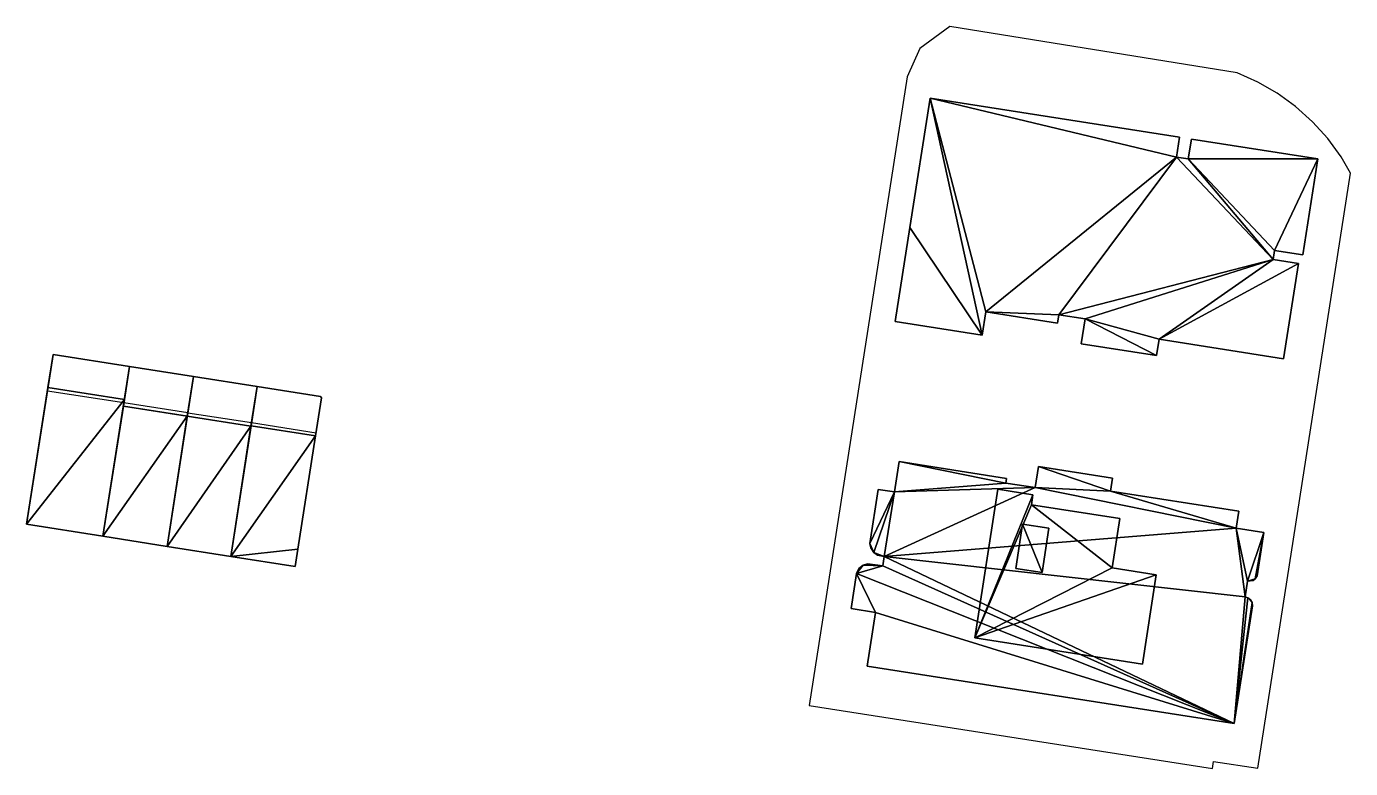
# Model space of a CAD drawing. Header units: metres. Extents: x -18 to 136, y -34 to 52.
import ezdxf

# ---------------------------------------------------------------- set-up
doc = ezdxf.new("R2010")
doc.units = ezdxf.units.M
for name, color, linetype in [('APPROVED_A', 30, 'Continuous'), ('APPROVED_B_COMMUNAL_ROOF', 32, 'Continuous'), ('APPROVED_B_LIFT_OVERRUN', 32, 'Continuous'), ('APPROVED_B_PLATE', 30, 'Continuous'), ('CADASTRE_LOT', 8, 'Continuous'), ('CADASTRE_PARCEL', 9, 'Continuous'), ('COMPARATOR_RL48', 150, 'Continuous'), ('COMPARATOR_RL55_75', 152, 'Continuous'), ('DWELLINGS_CLUSTER5', 41, 'Continuous'), ('FENCE_1500', 23, 'Continuous'), ('RECEPTOR_SCHED', 2, 'Continuous'), ('RECEPTOR_YARD', 52, 'Continuous')]:
    doc.layers.add(name, color=color, linetype=linetype)

msp = doc.modelspace()

# ---------------------------------------------------------------- linework, layer by layer
at = {"layer": 'CADASTRE_LOT'}
for points, elevation in [([(-9.2378, -7.0469), (-6.1523, 12.7065), (-15.0404, 14.0992), (-18.1355, -5.6517)], 23.91), ([(-1.7819, -8.2146), (1.2846, 11.5405), (-6.1523, 12.7065), (-9.2378, -7.0469)], 23.91), ([(5.6351, -9.3774), (8.6904, 10.3802), (1.2846, 11.5405), (-1.7819, -8.2146)], 23.615), ([(13.1109, -10.5485), (13.4282, -8.5242), (16.1846, 9.064), (16.0682, 9.2241), (8.6904, 10.3802), (5.6351, -9.3774)], 23.32)]:
    msp.add_lwpolyline(points, close=True, dxfattribs=dict(at, elevation=elevation))
at = {"layer": 'CADASTRE_PARCEL', "elevation": 21.6}
msp.add_lwpolyline([(85.7536, 49.7158), (84.2892, 46.407), (72.8802, -26.7494), (119.796, -34.0655), (119.9259, -33.2304), (125.0622, -34.0319), (135.8581, 35.208), (134.7526, 37.1156), (133.201, 39.2428), (131.4365, 41.196), (129.4775, 42.9562), (127.3453, 44.501), (125.0643, 45.8139), (122.6565, 46.8835), (89.2635, 52.2755)], close=True, dxfattribs=at)
at = {"layer": 'FENCE_1500'}
for points in [[(-15.6432, 10.253, 23.91), (-15.0404, 14.0992, 23.91), (-15.0404, 14.0992, 25.41), (-15.6432, 10.253, 25.41)], [(-15.0404, 14.0992, 23.91), (-6.1523, 12.7065, 23.91), (-6.1523, 12.7065, 25.41), (-15.0404, 14.0992, 25.41)], [(-6.8701, 8.1111, 23.91), (-6.1523, 12.7065, 23.91), (-6.1523, 12.7065, 25.41), (-6.8701, 8.1111, 25.41)], [(-6.1523, 12.7065, 23.91), (-6.7521, 8.8664, 23.91), (-6.7521, 8.8664, 25.41), (-6.1523, 12.7065, 25.41)], [(-6.1523, 12.7065, 23.91), (1.2846, 11.5405, 23.91), (1.2846, 11.5405, 25.41), (-6.1523, 12.7065, 25.41)], [(0.5681, 6.9249, 23.615), (1.2846, 11.5405, 23.615), (1.2846, 11.5405, 25.115), (0.5681, 6.9249, 25.115)], [(1.2846, 11.5405, 23.91), (0.5721, 6.9504, 23.91), (0.5721, 6.9504, 25.41), (1.2846, 11.5405, 25.41)], [(1.2846, 11.5405, 23.615), (8.6904, 10.3802, 23.615), (8.6904, 10.3802, 25.115), (1.2846, 11.5405, 25.115)], [(8.6904, 10.3802, 23.615), (7.9774, 5.7694, 23.615), (7.9774, 5.7694, 25.115), (8.6904, 10.3802, 25.115)], [(7.9862, 5.8268, 23.32), (8.6904, 10.3802, 23.32), (8.6904, 10.3802, 24.82), (7.9862, 5.8268, 24.82)], [(8.6904, 10.3802, 23.32), (16.0682, 9.2241, 23.32), (16.0682, 9.2241, 24.82), (8.6904, 10.3802, 24.82)], [(16.1846, 9.064, 23.32), (15.4938, 4.656, 23.32), (15.4938, 4.656, 24.82), (16.1846, 9.064, 24.82)], [(16.0682, 9.2241, 23.32), (16.1846, 9.064, 23.32), (16.1846, 9.064, 24.82), (16.0682, 9.2241, 24.82)]]:
    msp.add_3dface(points, dxfattribs=at)
at = {"layer": 'RECEPTOR_SCHED'}
for points, elevation in [([(-15.6417, 10.262), (-6.7507, 8.8754), (-6.1523, 12.7065), (-15.0404, 14.0992)], 23.91), ([(-6.868, 8.1244), (0.5741, 6.9637), (1.2846, 11.5405), (-6.1523, 12.7065)], 23.91), ([(0.5708, 6.9424), (7.9801, 5.7869), (8.6904, 10.3802), (1.2846, 11.5405)], 23.615), ([(7.9873, 5.8336), (15.4948, 4.6627), (16.1846, 9.064), (16.0682, 9.2241), (8.6904, 10.3802)], 23.32)]:
    msp.add_lwpolyline(points, close=True, dxfattribs=dict(at, elevation=elevation))
at = {"layer": 'RECEPTOR_YARD'}
for points, elevation in [([(-15.6986, 9.899), (-6.8074, 8.5124), (-6.1523, 12.7065), (-15.0404, 14.0992)], 23.91), ([(-6.8084, 8.506), (0.6334, 7.3454), (1.2846, 11.5405), (-6.1523, 12.7065)], 23.91), ([(0.6324, 7.3393), (8.0414, 6.1839), (8.6904, 10.3802), (1.2846, 11.5405)], 23.615), ([(8.0406, 6.1787), (15.5489, 5.0077), (16.1846, 9.064), (16.0682, 9.2241), (8.6904, 10.3802)], 23.32)]:
    msp.add_lwpolyline(points, close=True, dxfattribs=dict(at, elevation=elevation))

# ---------------------------------------------------------------- meshes
at = {"layer": 'APPROVED_A'}
mesh = msp.add_polyface(dxfattribs=at)
corners = [(84.6052, 28.8657, 21.6), (93.0232, 16.3614, 21.6), (82.901, 17.9403, 21.6), (84.6052, 28.8657, 66.6), (82.901, 17.9403, 66.6), (93.0232, 16.3614, 66.6), (93.446, 19.0718, 21.6), (101.9294, 18.7425, 21.6), (101.7781, 17.7721, 21.6), (93.446, 19.0718, 66.6), (101.7781, 17.7721, 66.6), (101.9294, 18.7425, 66.6), (104.9912, 18.2649, 21.6), (113.3042, 13.9861, 21.6), (104.5371, 15.3537, 21.6), (104.9912, 18.2649, 66.6), (104.5371, 15.3537, 66.6), (113.3042, 13.9861, 66.6), (113.5991, 15.8767, 21.6), (129.8017, 24.7119, 21.6), (128.0714, 13.6192, 21.6), (113.5991, 15.8767, 66.6), (128.0714, 13.6192, 66.6), (129.8017, 24.7119, 66.6), (127.0356, 26.2059, 21.6), (132.0609, 36.8875, 21.6), (130.3149, 25.6944, 21.6), (127.0356, 26.2059, 66.6), (130.3149, 25.6944, 66.6), (132.0609, 36.8875, 66.6), (116.9915, 36.8559, 21.6), (117.3543, 39.1815, 21.6), (117.3543, 39.1815, 66.6), (116.9915, 36.8559, 66.6), (115.6196, 37.0699, 21.6), (86.954, 43.9236, 21.6), (115.9824, 39.3955, 21.6), (115.6196, 37.0699, 66.6), (115.9824, 39.3955, 66.6), (86.954, 43.9236, 66.6), (126.8738, 25.1686, 21.6), (126.8738, 25.1686, 66.6)]
mesh.append_faces([[corners[k] for k in face] for face in [(0, 1, 2), (3, 4, 5), (6, 7, 8), (9, 10, 11), (12, 13, 14), (15, 16, 17), (18, 19, 20), (21, 22, 23), (24, 25, 26), (27, 28, 29), (25, 30, 31), (29, 32, 33), (34, 35, 36), (37, 38, 39), (35, 1, 0), (39, 3, 5), (12, 18, 13), (15, 17, 21), (18, 40, 19), (21, 23, 41), (24, 30, 25), (27, 29, 33), (35, 6, 1), (39, 5, 9), (12, 40, 18), (15, 21, 41), (40, 30, 24), (41, 27, 33), (34, 6, 35), (37, 39, 9), (7, 40, 12), (11, 15, 41), (40, 34, 30), (41, 33, 37), (34, 7, 6), (37, 9, 11), (7, 34, 40), (11, 41, 37), (2, 1, 5, 4), (1, 6, 9, 5), (6, 8, 10, 9), (8, 7, 11, 10), (7, 12, 15, 11), (12, 14, 16, 15), (14, 13, 17, 16), (13, 18, 21, 17), (18, 20, 22, 21), (20, 19, 23, 22), (19, 40, 41, 23), (40, 24, 27, 41), (24, 26, 28, 27), (26, 25, 29, 28), (25, 31, 32, 29), (31, 30, 33, 32), (30, 34, 37, 33), (34, 36, 38, 37), (36, 35, 39, 38), (35, 0, 3, 39), (0, 2, 4, 3)]])
at = {"layer": 'APPROVED_B_COMMUNAL_ROOF'}
mesh = msp.add_polyface(dxfattribs=at)
corners = [(98.9181, -2.2104, 62.9), (92.1539, -18.8761, 62.9), (94.8525, -1.5762, 62.9), (98.9181, -2.2104, 66.4), (94.8525, -1.5762, 66.4), (92.1539, -18.8761, 66.4), (113.2689, -11.5099, 62.9), (111.6455, -21.9166, 62.9), (111.6455, -21.9166, 66.4), (113.2689, -11.5099, 66.4), (108.1492, -10.7113, 62.9), (98.738, -3.3649, 62.9), (109.0443, -4.9725, 62.9), (108.1492, -10.7113, 66.4), (109.0443, -4.9725, 66.4), (98.738, -3.3649, 66.4)]
mesh.append_faces([[corners[k] for k in face] for face in [(0, 1, 2), (3, 4, 5), (1, 6, 7), (5, 8, 9), (10, 11, 12), (13, 14, 15), (11, 1, 0), (15, 3, 5), (1, 10, 6), (5, 9, 13), (10, 1, 11), (13, 15, 5), (1, 7, 8, 5), (7, 6, 9, 8), (6, 10, 13, 9), (10, 12, 14, 13), (12, 11, 15, 14), (11, 0, 3, 15), (0, 2, 4, 3), (2, 1, 5, 4)]])
at = {"layer": 'APPROVED_B_LIFT_OVERRUN'}
mesh = msp.add_polyface(dxfattribs=at)
corners = [(99.9755, -11.2529, 62.9), (97.7149, -5.6389, 62.9), (100.7767, -6.1165, 62.9), (99.9755, -11.2529, 67.5), (100.7767, -6.1165, 67.5), (97.7149, -5.6389, 67.5), (96.9137, -10.7753, 62.9), (96.9137, -10.7753, 67.5)]
mesh.append_faces([[corners[k] for k in face] for face in [(0, 1, 2), (3, 4, 5), (1, 0, 6), (5, 7, 3), (1, 6, 7, 5), (6, 0, 3, 7), (0, 2, 4, 3), (2, 1, 5, 4)]])
at = {"layer": 'APPROVED_B_PLATE'}
mesh = msp.add_polyface(dxfattribs=at)
corners = [(95.7719, -0.8456, 21.6), (83.3574, 1.6393, 21.6), (95.8554, -0.3102, 21.6), (95.7719, -0.8456, 62.9), (95.8554, -0.3102, 62.9), (83.3574, 1.6393, 62.9), (82.8093, -1.8742, 21.6), (79.9683, -7.8921, 21.6), (80.9354, -1.5819, 21.6), (82.8093, -1.8742, 62.9), (80.9354, -1.5819, 62.9), (79.9683, -7.8921, 62.9), (80.4218, -8.9397, 21.6), (80.0625, -8.3867, 21.6), (80.0625, -8.3867, 62.9), (80.4218, -8.9397, 62.9), (81.6349, -9.4032, 21.6), (80.8564, -9.2303, 21.6), (80.8564, -9.2303, 62.9), (81.6349, -9.4032, 62.9), (81.4679, -10.4739, 21.6), (79.1841, -10.3919, 21.6), (79.6865, -10.2475, 21.6), (81.4679, -10.4739, 62.9), (79.6865, -10.2475, 62.9), (79.1841, -10.3919, 62.9), (78.3955, -11.3829, 21.6), (78.6735, -10.8093, 21.6), (78.6735, -10.8093, 62.9), (78.3955, -11.3829, 62.9), (80.6223, -15.8948, 21.6), (77.7613, -15.4485, 21.6), (77.7613, -15.4485, 62.9), (80.6223, -15.8948, 62.9), (122.3244, -28.8266, 21.6), (79.6436, -22.1689, 21.6), (79.6436, -22.1689, 62.9), (122.3244, -28.8266, 62.9), (124.4022, -14.7376, 21.6), (124.4593, -15.1406, 21.6), (124.4593, -15.1406, 62.9), (124.4022, -14.7376, 62.9), (123.9205, -14.1997, 21.6), (124.2405, -14.4553, 21.6), (124.2405, -14.4553, 62.9), (123.9205, -14.1997, 62.9), (123.8949, -12.2762, 21.6), (124.7774, -12.0026, 21.6), (124.5259, -12.1861, 21.6), (123.8949, -12.2762, 62.9), (124.5259, -12.1861, 62.9), (124.7774, -12.0026, 62.9), (125.7929, -6.5911, 21.6), (125.0047, -11.6439, 21.6), (125.0047, -11.6439, 62.9), (125.7929, -6.5911, 62.9), (122.5638, -6.0874, 21.6), (107.9477, -1.7852, 21.6), (122.8718, -4.1131, 21.6), (122.5638, -6.0874, 62.9), (122.8718, -4.1131, 62.9), (107.9477, -1.7852, 62.9), (99.5661, 1.0647, 21.6), (108.1826, -0.2794, 21.6), (108.1826, -0.2794, 62.9), (99.5661, 1.0647, 62.9), (99.1851, -1.378, 21.6), (99.1851, -1.378, 62.9), (123.6104, -14.0999, 21.6), (123.6104, -14.0999, 62.9)]
mesh.append_faces([[corners[k] for k in face] for face in [(0, 1, 2), (3, 4, 5), (6, 7, 8), (9, 10, 11), (7, 12, 13), (11, 14, 15), (12, 16, 17), (15, 18, 19), (20, 21, 22), (23, 24, 25), (21, 26, 27), (25, 28, 29), (26, 30, 31), (29, 32, 33), (30, 34, 35), (33, 36, 37), (34, 38, 39), (37, 40, 41), (38, 42, 43), (41, 44, 45), (46, 47, 48), (49, 50, 51), (47, 52, 53), (51, 54, 55), (56, 57, 58), (59, 60, 61), (57, 62, 63), (61, 64, 65), (0, 6, 1), (3, 5, 9), (6, 12, 7), (9, 11, 15), (20, 26, 21), (23, 25, 29), (26, 34, 30), (29, 33, 37), (34, 42, 38), (37, 41, 45), (46, 52, 47), (49, 51, 55), (57, 66, 62), (61, 65, 67), (66, 6, 0), (67, 3, 9), (6, 16, 12), (9, 15, 19), (20, 34, 26), (23, 29, 37), (34, 68, 42), (37, 45, 69), (46, 56, 52), (49, 55, 59), (56, 66, 57), (59, 61, 67), (66, 16, 6), (67, 9, 19), (16, 34, 20), (19, 23, 37), (68, 56, 46), (69, 49, 59), (56, 16, 66), (59, 67, 19), (16, 68, 34), (19, 37, 69), (68, 16, 56), (69, 59, 19), (1, 6, 9, 5), (6, 8, 10, 9), (8, 7, 11, 10), (7, 13, 14, 11), (13, 12, 15, 14), (12, 17, 18, 15), (17, 16, 19, 18), (16, 20, 23, 19), (20, 22, 24, 23), (22, 21, 25, 24), (21, 27, 28, 25), (27, 26, 29, 28), (26, 31, 32, 29), (31, 30, 33, 32), (30, 35, 36, 33), (35, 34, 37, 36), (34, 39, 40, 37), (39, 38, 41, 40), (38, 43, 44, 41), (43, 42, 45, 44), (42, 68, 69, 45), (68, 46, 49, 69), (46, 48, 50, 49), (48, 47, 51, 50), (47, 53, 54, 51), (53, 52, 55, 54), (52, 56, 59, 55), (56, 58, 60, 59), (58, 57, 61, 60), (57, 63, 64, 61), (63, 62, 65, 64), (62, 66, 67, 65), (66, 0, 3, 67), (0, 2, 4, 3), (2, 1, 5, 4)]])
at = {"layer": 'COMPARATOR_RL48'}
mesh = msp.add_polyface(dxfattribs=at)
corners = [(84.6052, 28.8657, 21.6), (93.0232, 16.3614, 21.6), (82.901, 17.9403, 21.6), (84.6052, 28.8657, 48), (82.901, 17.9403, 48), (93.0232, 16.3614, 48), (93.446, 19.0718, 21.6), (101.9294, 18.7425, 21.6), (101.7781, 17.7721, 21.6), (93.446, 19.0718, 48), (101.7781, 17.7721, 48), (101.9294, 18.7425, 48), (104.9912, 18.2649, 21.6), (113.3042, 13.9861, 21.6), (104.5371, 15.3537, 21.6), (104.9912, 18.2649, 48), (104.5371, 15.3537, 48), (113.3042, 13.9861, 48), (113.5991, 15.8767, 21.6), (129.8017, 24.7119, 21.6), (128.0714, 13.6192, 21.6), (113.5991, 15.8767, 48), (128.0714, 13.6192, 48), (129.8017, 24.7119, 48), (127.0356, 26.2059, 21.6), (132.0609, 36.8875, 21.6), (130.3149, 25.6944, 21.6), (127.0356, 26.2059, 48), (130.3149, 25.6944, 48), (132.0609, 36.8875, 48), (116.9915, 36.8559, 21.6), (117.3543, 39.1815, 21.6), (117.3543, 39.1815, 48), (116.9915, 36.8559, 48), (115.6196, 37.0699, 21.6), (86.954, 43.9236, 21.6), (115.9824, 39.3955, 21.6), (115.6196, 37.0699, 48), (115.9824, 39.3955, 48), (86.954, 43.9236, 48), (126.8738, 25.1686, 21.6), (126.8738, 25.1686, 48)]
mesh.append_faces([[corners[k] for k in face] for face in [(0, 1, 2), (3, 4, 5), (6, 7, 8), (9, 10, 11), (12, 13, 14), (15, 16, 17), (18, 19, 20), (21, 22, 23), (24, 25, 26), (27, 28, 29), (25, 30, 31), (29, 32, 33), (34, 35, 36), (37, 38, 39), (35, 1, 0), (39, 3, 5), (12, 18, 13), (15, 17, 21), (18, 40, 19), (21, 23, 41), (24, 30, 25), (27, 29, 33), (35, 6, 1), (39, 5, 9), (12, 40, 18), (15, 21, 41), (40, 30, 24), (41, 27, 33), (34, 6, 35), (37, 39, 9), (7, 40, 12), (11, 15, 41), (40, 34, 30), (41, 33, 37), (34, 7, 6), (37, 9, 11), (7, 34, 40), (11, 41, 37), (2, 1, 5, 4), (1, 6, 9, 5), (6, 8, 10, 9), (8, 7, 11, 10), (7, 12, 15, 11), (12, 14, 16, 15), (14, 13, 17, 16), (13, 18, 21, 17), (18, 20, 22, 21), (20, 19, 23, 22), (19, 40, 41, 23), (40, 24, 27, 41), (24, 26, 28, 27), (26, 25, 29, 28), (25, 31, 32, 29), (31, 30, 33, 32), (30, 34, 37, 33), (34, 36, 38, 37), (36, 35, 39, 38), (35, 0, 3, 39), (0, 2, 4, 3)]])
mesh = msp.add_polyface(dxfattribs=at)
corners = [(95.7719, -0.8456, 21.6), (83.3574, 1.6393, 21.6), (95.8554, -0.3102, 21.6), (95.7719, -0.8456, 48), (95.8554, -0.3102, 48), (83.3574, 1.6393, 48), (82.8093, -1.8742, 21.6), (79.9683, -7.8921, 21.6), (80.9354, -1.5819, 21.6), (82.8093, -1.8742, 48), (80.9354, -1.5819, 48), (79.9683, -7.8921, 48), (80.4218, -8.9397, 21.6), (80.0625, -8.3867, 21.6), (80.0625, -8.3867, 48), (80.4218, -8.9397, 48), (81.6349, -9.4032, 21.6), (80.8564, -9.2303, 21.6), (80.8564, -9.2303, 48), (81.6349, -9.4032, 48), (81.4679, -10.4739, 21.6), (79.1841, -10.3919, 21.6), (79.6865, -10.2475, 21.6), (81.4679, -10.4739, 48), (79.6865, -10.2475, 48), (79.1841, -10.3919, 48), (78.3955, -11.3829, 21.6), (78.6735, -10.8093, 21.6), (78.6735, -10.8093, 48), (78.3955, -11.3829, 48), (80.6223, -15.8948, 21.6), (77.7613, -15.4485, 21.6), (77.7613, -15.4485, 48), (80.6223, -15.8948, 48), (122.3244, -28.8266, 21.6), (79.6436, -22.1689, 21.6), (79.6436, -22.1689, 48), (122.3244, -28.8266, 48), (124.4022, -14.7376, 21.6), (124.4593, -15.1406, 21.6), (124.4593, -15.1406, 48), (124.4022, -14.7376, 48), (123.9205, -14.1997, 21.6), (124.2405, -14.4553, 21.6), (124.2405, -14.4553, 48), (123.9205, -14.1997, 48), (123.8949, -12.2762, 21.6), (124.7774, -12.0026, 21.6), (124.5259, -12.1861, 21.6), (123.8949, -12.2762, 48), (124.5259, -12.1861, 48), (124.7774, -12.0026, 48), (125.7929, -6.5911, 21.6), (125.0047, -11.6439, 21.6), (125.0047, -11.6439, 48), (125.7929, -6.5911, 48), (122.5638, -6.0874, 21.6), (107.9477, -1.7852, 21.6), (122.8718, -4.1131, 21.6), (122.5638, -6.0874, 48), (122.8718, -4.1131, 48), (107.9477, -1.7852, 48), (99.5661, 1.0647, 21.6), (108.1826, -0.2794, 21.6), (108.1826, -0.2794, 48), (99.5661, 1.0647, 48), (99.1851, -1.378, 21.6), (99.1851, -1.378, 48), (123.6104, -14.0999, 21.6), (123.6104, -14.0999, 48)]
mesh.append_faces([[corners[k] for k in face] for face in [(0, 1, 2), (3, 4, 5), (6, 7, 8), (9, 10, 11), (7, 12, 13), (11, 14, 15), (12, 16, 17), (15, 18, 19), (20, 21, 22), (23, 24, 25), (21, 26, 27), (25, 28, 29), (26, 30, 31), (29, 32, 33), (30, 34, 35), (33, 36, 37), (34, 38, 39), (37, 40, 41), (38, 42, 43), (41, 44, 45), (46, 47, 48), (49, 50, 51), (47, 52, 53), (51, 54, 55), (56, 57, 58), (59, 60, 61), (57, 62, 63), (61, 64, 65), (0, 6, 1), (3, 5, 9), (6, 12, 7), (9, 11, 15), (20, 26, 21), (23, 25, 29), (26, 34, 30), (29, 33, 37), (34, 42, 38), (37, 41, 45), (46, 52, 47), (49, 51, 55), (57, 66, 62), (61, 65, 67), (66, 6, 0), (67, 3, 9), (6, 16, 12), (9, 15, 19), (20, 34, 26), (23, 29, 37), (34, 68, 42), (37, 45, 69), (46, 56, 52), (49, 55, 59), (56, 66, 57), (59, 61, 67), (66, 16, 6), (67, 9, 19), (16, 34, 20), (19, 23, 37), (68, 56, 46), (69, 49, 59), (56, 16, 66), (59, 67, 19), (16, 68, 34), (19, 37, 69), (68, 16, 56), (69, 59, 19), (1, 6, 9, 5), (6, 8, 10, 9), (8, 7, 11, 10), (7, 13, 14, 11), (13, 12, 15, 14), (12, 17, 18, 15), (17, 16, 19, 18), (16, 20, 23, 19), (20, 22, 24, 23), (22, 21, 25, 24), (21, 27, 28, 25), (27, 26, 29, 28), (26, 31, 32, 29), (31, 30, 33, 32), (30, 35, 36, 33), (35, 34, 37, 36), (34, 39, 40, 37), (39, 38, 41, 40), (38, 43, 44, 41), (43, 42, 45, 44), (42, 68, 69, 45), (68, 46, 49, 69), (46, 48, 50, 49), (48, 47, 51, 50), (47, 53, 54, 51), (53, 52, 55, 54), (52, 56, 59, 55), (56, 58, 60, 59), (58, 57, 61, 60), (57, 63, 64, 61), (63, 62, 65, 64), (62, 66, 67, 65), (66, 0, 3, 67), (0, 2, 4, 3), (2, 1, 5, 4)]])
at = {"layer": 'COMPARATOR_RL55_75'}
mesh = msp.add_polyface(dxfattribs=at)
corners = [(84.6052, 28.8657, 21.6), (93.0232, 16.3614, 21.6), (82.901, 17.9403, 21.6), (84.6052, 28.8657, 55.75), (82.901, 17.9403, 55.75), (93.0232, 16.3614, 55.75), (93.446, 19.0718, 21.6), (101.9294, 18.7425, 21.6), (101.7781, 17.7721, 21.6), (93.446, 19.0718, 55.75), (101.7781, 17.7721, 55.75), (101.9294, 18.7425, 55.75), (104.9912, 18.2649, 21.6), (113.3042, 13.9861, 21.6), (104.5371, 15.3537, 21.6), (104.9912, 18.2649, 55.75), (104.5371, 15.3537, 55.75), (113.3042, 13.9861, 55.75), (113.5991, 15.8767, 21.6), (129.8017, 24.7119, 21.6), (128.0714, 13.6192, 21.6), (113.5991, 15.8767, 55.75), (128.0714, 13.6192, 55.75), (129.8017, 24.7119, 55.75), (127.0356, 26.2059, 21.6), (132.0609, 36.8875, 21.6), (130.3149, 25.6944, 21.6), (127.0356, 26.2059, 55.75), (130.3149, 25.6944, 55.75), (132.0609, 36.8875, 55.75), (116.9915, 36.8559, 21.6), (117.3543, 39.1815, 21.6), (117.3543, 39.1815, 55.75), (116.9915, 36.8559, 55.75), (115.6196, 37.0699, 21.6), (86.954, 43.9236, 21.6), (115.9824, 39.3955, 21.6), (115.6196, 37.0699, 55.75), (115.9824, 39.3955, 55.75), (86.954, 43.9236, 55.75), (126.8738, 25.1686, 21.6), (126.8738, 25.1686, 55.75)]
mesh.append_faces([[corners[k] for k in face] for face in [(0, 1, 2), (3, 4, 5), (6, 7, 8), (9, 10, 11), (12, 13, 14), (15, 16, 17), (18, 19, 20), (21, 22, 23), (24, 25, 26), (27, 28, 29), (25, 30, 31), (29, 32, 33), (34, 35, 36), (37, 38, 39), (35, 1, 0), (39, 3, 5), (12, 18, 13), (15, 17, 21), (18, 40, 19), (21, 23, 41), (24, 30, 25), (27, 29, 33), (35, 6, 1), (39, 5, 9), (12, 40, 18), (15, 21, 41), (40, 30, 24), (41, 27, 33), (34, 6, 35), (37, 39, 9), (7, 40, 12), (11, 15, 41), (40, 34, 30), (41, 33, 37), (34, 7, 6), (37, 9, 11), (7, 34, 40), (11, 41, 37), (2, 1, 5, 4), (1, 6, 9, 5), (6, 8, 10, 9), (8, 7, 11, 10), (7, 12, 15, 11), (12, 14, 16, 15), (14, 13, 17, 16), (13, 18, 21, 17), (18, 20, 22, 21), (20, 19, 23, 22), (19, 40, 41, 23), (40, 24, 27, 41), (24, 26, 28, 27), (26, 25, 29, 28), (25, 31, 32, 29), (31, 30, 33, 32), (30, 34, 37, 33), (34, 36, 38, 37), (36, 35, 39, 38), (35, 0, 3, 39), (0, 2, 4, 3)]])
mesh = msp.add_polyface(dxfattribs=at)
corners = [(95.7719, -0.8456, 21.6), (83.3574, 1.6393, 21.6), (95.8554, -0.3102, 21.6), (95.7719, -0.8456, 55.75), (95.8554, -0.3102, 55.75), (83.3574, 1.6393, 55.75), (82.8093, -1.8742, 21.6), (79.9683, -7.8921, 21.6), (80.9354, -1.5819, 21.6), (82.8093, -1.8742, 55.75), (80.9354, -1.5819, 55.75), (79.9683, -7.8921, 55.75), (80.4218, -8.9397, 21.6), (80.0625, -8.3867, 21.6), (80.0625, -8.3867, 55.75), (80.4218, -8.9397, 55.75), (81.6349, -9.4032, 21.6), (80.8564, -9.2303, 21.6), (80.8564, -9.2303, 55.75), (81.6349, -9.4032, 55.75), (81.4679, -10.4739, 21.6), (79.1841, -10.3919, 21.6), (79.6865, -10.2475, 21.6), (81.4679, -10.4739, 55.75), (79.6865, -10.2475, 55.75), (79.1841, -10.3919, 55.75), (78.3955, -11.3829, 21.6), (78.6735, -10.8093, 21.6), (78.6735, -10.8093, 55.75), (78.3955, -11.3829, 55.75), (80.6223, -15.8948, 21.6), (77.7613, -15.4485, 21.6), (77.7613, -15.4485, 55.75), (80.6223, -15.8948, 55.75), (122.3244, -28.8266, 21.6), (79.6436, -22.1689, 21.6), (79.6436, -22.1689, 55.75), (122.3244, -28.8266, 55.75), (124.4022, -14.7376, 21.6), (124.4593, -15.1406, 21.6), (124.4593, -15.1406, 55.75), (124.4022, -14.7376, 55.75), (123.9205, -14.1997, 21.6), (124.2405, -14.4553, 21.6), (124.2405, -14.4553, 55.75), (123.9205, -14.1997, 55.75), (123.8949, -12.2762, 21.6), (124.7774, -12.0026, 21.6), (124.5259, -12.1861, 21.6), (123.8949, -12.2762, 55.75), (124.5259, -12.1861, 55.75), (124.7774, -12.0026, 55.75), (125.7929, -6.5911, 21.6), (125.0047, -11.6439, 21.6), (125.0047, -11.6439, 55.75), (125.7929, -6.5911, 55.75), (122.5638, -6.0874, 21.6), (107.9477, -1.7852, 21.6), (122.8718, -4.1131, 21.6), (122.5638, -6.0874, 55.75), (122.8718, -4.1131, 55.75), (107.9477, -1.7852, 55.75), (99.5661, 1.0647, 21.6), (108.1826, -0.2794, 21.6), (108.1826, -0.2794, 55.75), (99.5661, 1.0647, 55.75), (99.1851, -1.378, 21.6), (99.1851, -1.378, 55.75), (123.6104, -14.0999, 21.6), (123.6104, -14.0999, 55.75)]
mesh.append_faces([[corners[k] for k in face] for face in [(0, 1, 2), (3, 4, 5), (6, 7, 8), (9, 10, 11), (7, 12, 13), (11, 14, 15), (12, 16, 17), (15, 18, 19), (20, 21, 22), (23, 24, 25), (21, 26, 27), (25, 28, 29), (26, 30, 31), (29, 32, 33), (30, 34, 35), (33, 36, 37), (34, 38, 39), (37, 40, 41), (38, 42, 43), (41, 44, 45), (46, 47, 48), (49, 50, 51), (47, 52, 53), (51, 54, 55), (56, 57, 58), (59, 60, 61), (57, 62, 63), (61, 64, 65), (0, 6, 1), (3, 5, 9), (6, 12, 7), (9, 11, 15), (20, 26, 21), (23, 25, 29), (26, 34, 30), (29, 33, 37), (34, 42, 38), (37, 41, 45), (46, 52, 47), (49, 51, 55), (57, 66, 62), (61, 65, 67), (66, 6, 0), (67, 3, 9), (6, 16, 12), (9, 15, 19), (20, 34, 26), (23, 29, 37), (34, 68, 42), (37, 45, 69), (46, 56, 52), (49, 55, 59), (56, 66, 57), (59, 61, 67), (66, 16, 6), (67, 9, 19), (16, 34, 20), (19, 23, 37), (68, 56, 46), (69, 49, 59), (56, 16, 66), (59, 67, 19), (16, 68, 34), (19, 37, 69), (68, 16, 56), (69, 59, 19), (1, 6, 9, 5), (6, 8, 10, 9), (8, 7, 11, 10), (7, 13, 14, 11), (13, 12, 15, 14), (12, 17, 18, 15), (17, 16, 19, 18), (16, 20, 23, 19), (20, 22, 24, 23), (22, 21, 25, 24), (21, 27, 28, 25), (27, 26, 29, 28), (26, 31, 32, 29), (31, 30, 33, 32), (30, 35, 36, 33), (35, 34, 37, 36), (34, 39, 40, 37), (39, 38, 41, 40), (38, 43, 44, 41), (43, 42, 45, 44), (42, 68, 69, 45), (68, 46, 49, 69), (46, 48, 50, 49), (48, 47, 51, 50), (47, 53, 54, 51), (53, 52, 55, 54), (52, 56, 59, 55), (56, 58, 60, 59), (58, 57, 61, 60), (57, 63, 64, 61), (63, 62, 65, 64), (62, 66, 67, 65), (66, 0, 3, 67), (0, 2, 4, 3), (2, 1, 5, 4)]])
at = {"layer": 'DWELLINGS_CLUSTER5'}
mesh = msp.add_polyface(dxfattribs=at)
corners = [(-6.7521, 8.8664, 23.91), (-18.1355, -5.6517, 23.91), (-15.6432, 10.253, 23.91), (-6.7521, 8.8664, 33.41), (-15.6432, 10.253, 33.41), (-18.1355, -5.6517, 33.41), (-9.2378, -7.0469, 23.91), (-9.2378, -7.0469, 33.41)]
mesh.append_faces([[corners[k] for k in face] for face in [(0, 1, 2), (3, 4, 5), (1, 0, 6), (5, 7, 3), (1, 6, 7, 5), (6, 0, 3, 7), (0, 2, 4, 3), (2, 1, 5, 4)]])
mesh = msp.add_polyface(dxfattribs=at)
corners = [(0.5721, 6.9504, 23.91), (-9.2378, -7.0469, 23.91), (-6.8701, 8.1111, 23.91), (0.5721, 6.9504, 33.41), (-6.8701, 8.1111, 33.41), (-9.2378, -7.0469, 33.41), (-1.7819, -8.2146, 23.91), (-1.7819, -8.2146, 33.41)]
mesh.append_faces([[corners[k] for k in face] for face in [(0, 1, 2), (3, 4, 5), (1, 0, 6), (5, 7, 3), (1, 6, 7, 5), (6, 0, 3, 7), (0, 2, 4, 3), (2, 1, 5, 4)]])
mesh = msp.add_polyface(dxfattribs=at)
corners = [(7.9774, 5.7694, 23.615), (-1.7819, -8.2146, 23.615), (0.5681, 6.9249, 23.615), (7.9774, 5.7694, 33.115), (0.5681, 6.9249, 33.115), (-1.7819, -8.2146, 33.115), (5.6351, -9.3774, 23.615), (5.6351, -9.3774, 33.115)]
mesh.append_faces([[corners[k] for k in face] for face in [(0, 1, 2), (3, 4, 5), (1, 0, 6), (5, 7, 3), (1, 6, 7, 5), (6, 0, 3, 7), (0, 2, 4, 3), (2, 1, 5, 4)]])
mesh = msp.add_polyface(dxfattribs=at)
corners = [(15.4938, 4.656, 23.32), (5.6351, -9.3774, 23.32), (7.9862, 5.8268, 23.32), (15.4938, 4.656, 32.82), (7.9862, 5.8268, 32.82), (5.6351, -9.3774, 32.82), (13.4282, -8.5242, 23.32), (13.1109, -10.5485, 23.32), (13.1109, -10.5485, 32.82), (13.4282, -8.5242, 32.82)]
mesh.append_faces([[corners[k] for k in face] for face in [(0, 1, 2), (3, 4, 5), (1, 6, 7), (5, 8, 9), (6, 1, 0), (9, 3, 5), (1, 7, 8, 5), (7, 6, 9, 8), (6, 0, 3, 9), (0, 2, 4, 3), (2, 1, 5, 4)]])

doc.saveas('drawing.dxf')
